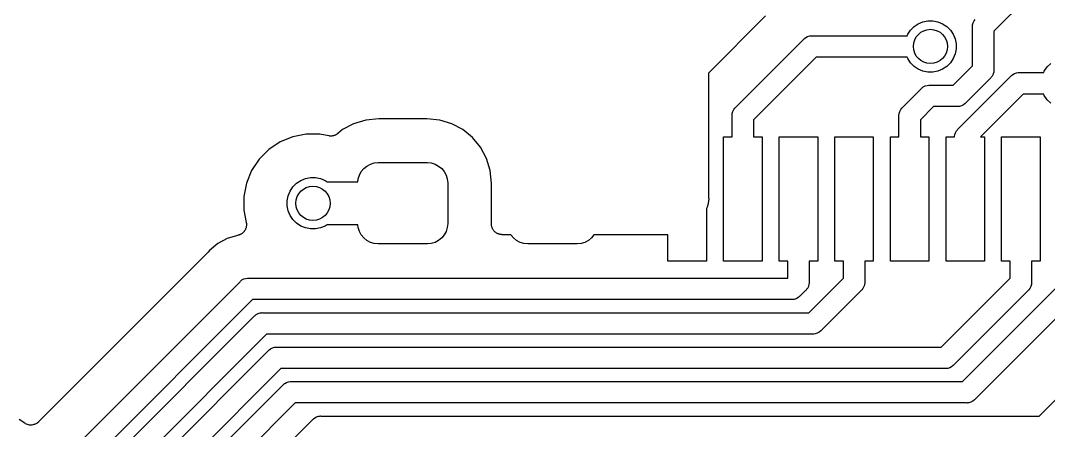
# Model space of a CAD drawing. Extents: x 3.61 to 7.55, y -5.8 to -3.38.
# Drawn here: x 4.5466 to 5.0196, y -4.3879 to -4.1995 of the extents above; entities that cross this region are included whole.
import ezdxf

# ---------------------------------------------------------------- set-up
doc = ezdxf.new("R2010")
doc.units = 0
doc.header["$MEASUREMENT"] = 0
doc.layers.add('BLACK', color=7, linetype='CONTINUOUS')

msp = doc.modelspace()

# ---------------------------------------------------------------- linework, layer by layer
at = {"layer": 'BLACK', "linetype": 'CONTINUOUS'}
for p, q in [((5.05519, -4.1437), (4.99447, -4.20442)), ((4.88942, -4.19738), (4.86319, -4.22361)), ((4.95967, -4.20092), (4.96182, -4.20003)), ((4.96182, -4.20003), (4.9641, -4.19957)), ((4.9641, -4.19957), (4.96643, -4.19957)), ((4.96643, -4.19957), (4.96871, -4.20003)), ((4.96871, -4.20003), (4.97086, -4.20092)), ((4.98498, -4.20048), (4.98544, -4.19963)), ((4.98544, -4.19963), (4.9859, -4.19907)), ((4.9548, -4.20579), (4.95609, -4.20386)), ((4.95609, -4.20386), (4.95774, -4.20221)), ((4.95774, -4.20221), (4.95967, -4.20092)), ((4.97086, -4.20092), (4.9728, -4.20221)), ((4.9728, -4.20221), (4.97444, -4.20386)), ((4.97444, -4.20386), (4.97573, -4.20579)), ((4.98461, -4.20238), (4.9847, -4.20141)), ((4.98463, -4.20262), (4.98461, -4.20238)), ((4.98463, -4.22026), (4.98463, -4.20262)), ((4.9847, -4.20141), (4.98498, -4.20048)), ((4.99447, -4.20442), (4.99447, -4.22206)), ((4.87563, -4.23946), (4.90701, -4.20808)), ((4.90701, -4.20808), (4.90717, -4.20789)), ((4.90717, -4.20789), (4.90735, -4.20773)), ((4.90735, -4.20773), (4.90791, -4.20727)), ((4.90735, -4.20773), (4.90735, -4.20773)), ((4.90791, -4.20727), (4.90877, -4.20682)), ((4.90791, -4.20727), (4.90791, -4.20727)), ((4.90791, -4.20727), (4.90791, -4.20727)), ((4.90877, -4.20682), (4.9097, -4.20653)), ((4.9097, -4.20653), (4.91042, -4.20646)), ((4.91042, -4.20646), (4.91066, -4.20644)), ((4.91042, -4.20646), (4.91042, -4.20646)), ((4.91066, -4.20644), (4.9109, -4.20646)), ((4.9109, -4.20646), (4.95452, -4.20646)), ((4.95452, -4.20646), (4.9548, -4.20579)), ((4.97573, -4.20579), (4.97662, -4.20794)), ((4.97662, -4.20794), (4.97708, -4.21022)), ((4.97708, -4.21255), (4.97662, -4.21483)), ((4.97708, -4.21022), (4.97708, -4.21255)), ((4.9127, -4.21631), (4.88386, -4.24515)), ((4.95452, -4.21631), (4.9127, -4.21631)), ((4.9548, -4.21698), (4.95452, -4.21631)), ((4.95609, -4.21891), (4.9548, -4.21698)), ((4.95774, -4.22056), (4.95609, -4.21891)), ((4.97444, -4.21891), (4.9728, -4.22056)), ((4.97573, -4.21698), (4.97444, -4.21891)), ((4.97662, -4.21483), (4.97573, -4.21698)), ((5.01895, -4.22082), (5.0206, -4.21917)), ((4.86319, -4.22361), (4.86319, -4.28101)), ((4.95967, -4.22185), (4.95774, -4.22056)), ((4.96182, -4.22274), (4.95967, -4.22185)), ((4.9641, -4.2232), (4.96182, -4.22274)), ((4.96643, -4.2232), (4.9641, -4.2232)), ((4.96871, -4.22274), (4.96643, -4.2232)), ((4.97086, -4.22185), (4.96871, -4.22274)), ((4.9728, -4.22056), (4.97086, -4.22185)), ((4.97569, -4.2292), (4.98463, -4.22026)), ((4.9944, -4.22326), (4.99417, -4.22403)), ((4.99447, -4.22254), (4.9944, -4.22326)), ((4.99447, -4.22206), (4.9945, -4.2223)), ((4.9945, -4.2223), (4.99447, -4.22254)), ((4.99447, -4.22254), (4.99447, -4.22254)), ((5.00316, -4.22423), (5.00402, -4.22378)), ((5.00402, -4.22378), (5.00494, -4.2235)), ((5.00494, -4.2235), (5.00567, -4.22343)), ((5.00567, -4.22343), (5.00591, -4.2234)), ((5.00567, -4.22343), (5.00567, -4.22343)), ((5.00591, -4.2234), (5.00615, -4.22343)), ((5.00615, -4.22343), (5.01738, -4.22343)), ((5.01738, -4.22343), (5.01766, -4.22275)), ((5.01766, -4.22275), (5.01895, -4.22082)), ((4.97799, -4.2493), (5.00226, -4.22504)), ((4.99286, -4.22595), (4.98138, -4.23743)), ((4.99305, -4.22579), (4.99286, -4.22595)), ((4.99326, -4.22554), (4.99305, -4.22579)), ((4.99366, -4.22504), (4.99326, -4.22554)), ((4.99412, -4.22419), (4.99366, -4.22504)), ((4.99417, -4.22403), (4.99412, -4.22419)), ((5.00226, -4.22504), (5.00241, -4.22485)), ((5.00241, -4.22485), (5.0026, -4.2247)), ((5.0026, -4.2247), (5.00316, -4.22423)), ((4.9524, -4.23946), (4.96105, -4.23081)), ((4.96105, -4.23081), (4.9612, -4.23062)), ((4.9612, -4.23062), (4.96139, -4.23047)), ((4.96139, -4.23047), (4.96195, -4.23001)), ((4.96139, -4.23047), (4.96139, -4.23047)), ((4.96195, -4.23001), (4.96281, -4.22955)), ((4.96281, -4.22955), (4.96286, -4.22953)), ((4.96286, -4.22953), (4.96374, -4.22927)), ((4.96374, -4.22927), (4.96446, -4.2292)), ((4.96446, -4.2292), (4.9647, -4.22917)), ((4.96446, -4.2292), (4.96446, -4.2292)), ((4.9647, -4.22917), (4.96494, -4.2292)), ((4.96494, -4.2292), (4.97569, -4.2292)), ((5.00795, -4.23327), (4.98826, -4.25295)), ((5.01738, -4.23327), (5.00795, -4.23327)), ((5.01766, -4.23394), (5.01738, -4.23327)), ((4.98123, -4.23761), (4.98048, -4.23823)), ((4.98138, -4.23743), (4.98123, -4.23761)), ((5.01895, -4.23588), (5.01766, -4.23394)), ((5.0206, -4.23752), (5.01895, -4.23588)), ((4.87399, -4.24311), (4.87409, -4.24215)), ((4.87409, -4.24215), (4.87437, -4.24122)), ((4.87437, -4.24122), (4.87483, -4.24036)), ((4.87483, -4.24036), (4.87529, -4.2398)), ((4.87529, -4.2398), (4.87544, -4.23961)), ((4.87529, -4.2398), (4.87529, -4.2398)), ((4.87544, -4.23961), (4.87563, -4.23946)), ((4.95076, -4.24311), (4.95086, -4.24215)), ((4.95086, -4.24215), (4.95114, -4.24122)), ((4.95114, -4.24122), (4.9516, -4.24036)), ((4.9516, -4.24036), (4.95206, -4.2398)), ((4.95206, -4.2398), (4.95221, -4.23961)), ((4.95206, -4.2398), (4.95206, -4.2398)), ((4.95221, -4.23961), (4.9524, -4.23946)), ((4.96674, -4.23904), (4.96063, -4.24515)), ((4.97749, -4.23904), (4.96674, -4.23904)), ((4.97773, -4.23906), (4.97749, -4.23904)), ((4.97797, -4.23904), (4.97773, -4.23906)), ((4.9787, -4.23897), (4.97797, -4.23904)), ((4.97797, -4.23904), (4.97797, -4.23904)), ((4.97962, -4.23869), (4.9787, -4.23897)), ((4.98048, -4.23823), (4.97962, -4.23869)), ((4.69985, -4.24691), (4.69476, -4.24963)), ((4.70538, -4.24523), (4.69985, -4.24691)), ((4.71137, -4.24464), (4.70538, -4.24523)), ((4.73351, -4.24464), (4.71137, -4.24464)), ((4.7395, -4.24523), (4.73351, -4.24464)), ((4.74503, -4.24691), (4.7395, -4.24523)), ((4.75012, -4.24963), (4.74503, -4.24691)), ((4.87402, -4.24335), (4.87399, -4.24311)), ((4.87402, -4.25295), (4.87402, -4.24335)), ((4.88386, -4.24515), (4.88386, -4.25295)), ((4.95079, -4.24335), (4.95076, -4.24311)), ((4.95079, -4.25295), (4.95079, -4.24335)), ((4.96063, -4.24515), (4.96063, -4.25295)), ((4.67797, -4.25165), (4.67182, -4.25288)), ((4.68424, -4.25165), (4.67797, -4.25165)), ((4.6884, -4.25248), (4.68424, -4.25165)), ((4.69102, -4.25228), (4.69077, -4.25238)), ((4.69128, -4.2522), (4.69102, -4.25228)), ((4.69148, -4.2521), (4.69128, -4.2522)), ((4.69168, -4.25202), (4.69148, -4.2521)), ((4.6919, -4.25187), (4.69168, -4.25202)), ((4.69214, -4.25175), (4.6919, -4.25187)), ((4.69231, -4.25161), (4.69214, -4.25175)), ((4.6925, -4.25149), (4.69231, -4.25161)), ((4.69255, -4.25144), (4.6925, -4.25149)), ((4.69476, -4.24963), (4.69255, -4.25144)), ((4.75458, -4.25329), (4.75012, -4.24963)), ((4.97638, -4.25266), (4.97645, -4.25199)), ((4.97645, -4.25199), (4.97647, -4.25192)), ((4.97647, -4.25192), (4.97673, -4.25106)), ((4.97673, -4.25106), (4.97719, -4.25021)), ((4.97719, -4.25021), (4.97765, -4.24965)), ((4.97765, -4.24965), (4.9778, -4.24946)), ((4.97765, -4.24965), (4.97765, -4.24965)), ((4.9778, -4.24946), (4.97799, -4.2493)), ((4.66603, -4.25527), (4.66082, -4.25876)), ((4.67182, -4.25288), (4.66603, -4.25527)), ((4.68862, -4.2525), (4.6884, -4.25248)), ((4.68884, -4.25255), (4.68862, -4.2525)), ((4.68911, -4.25255), (4.68884, -4.25255)), ((4.68938, -4.25258), (4.68911, -4.25255)), ((4.68959, -4.25256), (4.68938, -4.25258)), ((4.68981, -4.25256), (4.68959, -4.25256)), ((4.69008, -4.25251), (4.68981, -4.25256)), ((4.69035, -4.25248), (4.69008, -4.25251)), ((4.69056, -4.25242), (4.69035, -4.25248)), ((4.69077, -4.25238), (4.69056, -4.25242)), ((4.75824, -4.25775), (4.75458, -4.25329)), ((4.87008, -4.31004), (4.87008, -4.25295)), ((4.87008, -4.25295), (4.87402, -4.25295)), ((4.88386, -4.25295), (4.8878, -4.25295)), ((4.8878, -4.25295), (4.8878, -4.31004)), ((4.89567, -4.31004), (4.89567, -4.25295)), ((4.89567, -4.25295), (4.91339, -4.25295)), ((4.91339, -4.25295), (4.91339, -4.31004)), ((4.92126, -4.31004), (4.92126, -4.25295)), ((4.92126, -4.25295), (4.93898, -4.25295)), ((4.93898, -4.25295), (4.93898, -4.31004)), ((4.94685, -4.31004), (4.94685, -4.25295)), ((4.94685, -4.25295), (4.95079, -4.25295)), ((4.96063, -4.25295), (4.96457, -4.25295)), ((4.96457, -4.25295), (4.96457, -4.31004)), ((4.97244, -4.31004), (4.97244, -4.25295)), ((4.97244, -4.25295), (4.97635, -4.25295)), ((4.97635, -4.25295), (4.97638, -4.25266)), ((4.98826, -4.25295), (4.99016, -4.25295)), ((4.99016, -4.25295), (4.99016, -4.31004)), ((4.99803, -4.31004), (4.99803, -4.25295)), ((4.99803, -4.25295), (5.01575, -4.25295)), ((5.01575, -4.25295), (5.01575, -4.31004)), ((4.66082, -4.25876), (4.65639, -4.26319)), ((4.76097, -4.26285), (4.75824, -4.25775)), ((4.65639, -4.26319), (4.65291, -4.2684)), ((4.70451, -4.2675), (4.70593, -4.26634)), ((4.70593, -4.26634), (4.70754, -4.26548)), ((4.70754, -4.26548), (4.7093, -4.26494)), ((4.7093, -4.26494), (4.71112, -4.26476)), ((4.71112, -4.26476), (4.73376, -4.26476)), ((4.73376, -4.26476), (4.73558, -4.26494)), ((4.73558, -4.26494), (4.73734, -4.26548)), ((4.73734, -4.26548), (4.73895, -4.26634)), ((4.73895, -4.26634), (4.74037, -4.2675)), ((4.76264, -4.26837), (4.76097, -4.26285)), ((4.65291, -4.2684), (4.65051, -4.27419)), ((4.70195, -4.27229), (4.70248, -4.27054)), ((4.70248, -4.27054), (4.70335, -4.26892)), ((4.70335, -4.26892), (4.70451, -4.2675)), ((4.74037, -4.2675), (4.74153, -4.26892)), ((4.74153, -4.26892), (4.7424, -4.27054)), ((4.7424, -4.27054), (4.74293, -4.27229)), ((4.76323, -4.27436), (4.76264, -4.26837)), ((4.65051, -4.27419), (4.64929, -4.28033)), ((4.67064, -4.27787), (4.67193, -4.27594)), ((4.67193, -4.27594), (4.67357, -4.27429)), ((4.67357, -4.27429), (4.67551, -4.273)), ((4.67551, -4.273), (4.67766, -4.27211)), ((4.67766, -4.27211), (4.67994, -4.27165)), ((4.67994, -4.27165), (4.68227, -4.27165)), ((4.68227, -4.27165), (4.68455, -4.27211)), ((4.68455, -4.27211), (4.6867, -4.273)), ((4.6867, -4.273), (4.68763, -4.27362)), ((4.68763, -4.27362), (4.70182, -4.27362)), ((4.70182, -4.27362), (4.70195, -4.27229)), ((4.74293, -4.27229), (4.74311, -4.27411)), ((4.74311, -4.27411), (4.74311, -4.29281)), ((4.76323, -4.29279), (4.76323, -4.27436)), ((4.64929, -4.28033), (4.64929, -4.2866)), ((4.66929, -4.2823), (4.66975, -4.28002)), ((4.66975, -4.28002), (4.67064, -4.27787)), ((4.66929, -4.28463), (4.66929, -4.2823)), ((4.66975, -4.28691), (4.66929, -4.28463)), ((4.86248, -4.28528), (4.8622, -4.2858)), ((4.86293, -4.2838), (4.86248, -4.28528)), ((4.86305, -4.28343), (4.86293, -4.2838)), ((4.86324, -4.2815), (4.86305, -4.28343)), ((4.86319, -4.28101), (4.86324, -4.2815)), ((4.64929, -4.2866), (4.65044, -4.29235)), ((4.67064, -4.28906), (4.66975, -4.28691)), ((4.67193, -4.29099), (4.67064, -4.28906)), ((4.8622, -4.2858), (4.8622, -4.31004)), ((4.65031, -4.2948), (4.65021, -4.29504)), ((4.65035, -4.29458), (4.65031, -4.2948)), ((4.65042, -4.29436), (4.65035, -4.29458)), ((4.65045, -4.2941), (4.65042, -4.29436)), ((4.65044, -4.29235), (4.65045, -4.29242)), ((4.65045, -4.29242), (4.65047, -4.29265)), ((4.6505, -4.29385), (4.65045, -4.2941)), ((4.65047, -4.29265), (4.65051, -4.29287)), ((4.65051, -4.29362), (4.6505, -4.29385)), ((4.65051, -4.29287), (4.65051, -4.29313)), ((4.65051, -4.29313), (4.65053, -4.29339)), ((4.65053, -4.29339), (4.65051, -4.29362)), ((4.67357, -4.29264), (4.67193, -4.29099)), ((4.67551, -4.29393), (4.67357, -4.29264)), ((4.67766, -4.29482), (4.67551, -4.29393)), ((4.67994, -4.29528), (4.67766, -4.29482)), ((4.68455, -4.29482), (4.68227, -4.29528)), ((4.6867, -4.29393), (4.68455, -4.29482)), ((4.68763, -4.29331), (4.6867, -4.29393)), ((4.70182, -4.29331), (4.68763, -4.29331)), ((4.70195, -4.29464), (4.70182, -4.29331)), ((4.70248, -4.29639), (4.70195, -4.29464)), ((4.74293, -4.29464), (4.7424, -4.29639)), ((4.74311, -4.29281), (4.74293, -4.29464)), ((4.76322, -4.29288), (4.76323, -4.29279)), ((4.76325, -4.29314), (4.76322, -4.29288)), ((4.76325, -4.2934), (4.76325, -4.29314)), ((4.76329, -4.29362), (4.76325, -4.2934)), ((4.76331, -4.29385), (4.76329, -4.29362)), ((4.76338, -4.2941), (4.76331, -4.29385)), ((4.76343, -4.29436), (4.76338, -4.2941)), ((4.76352, -4.29457), (4.76343, -4.29436)), ((4.76359, -4.29479), (4.76352, -4.29457)), ((4.76371, -4.29502), (4.76359, -4.29479)), ((4.64642, -4.29824), (4.64162, -4.2997)), ((4.64647, -4.29824), (4.64642, -4.29824)), ((4.64672, -4.29816), (4.64647, -4.29824)), ((4.64698, -4.29811), (4.64672, -4.29816)), ((4.64719, -4.29803), (4.64698, -4.29811)), ((4.64741, -4.29796), (4.64719, -4.29803)), ((4.64764, -4.29784), (4.64741, -4.29796)), ((4.64788, -4.29774), (4.64764, -4.29784)), ((4.64807, -4.29761), (4.64788, -4.29774)), ((4.64827, -4.29751), (4.64807, -4.29761)), ((4.64848, -4.29735), (4.64827, -4.29751)), ((4.64869, -4.2972), (4.64848, -4.29735)), ((4.64886, -4.29704), (4.64869, -4.2972)), ((4.64903, -4.2969), (4.64886, -4.29704)), ((4.6492, -4.2967), (4.64903, -4.2969)), ((4.64939, -4.29651), (4.6492, -4.2967)), ((4.64951, -4.29632), (4.64939, -4.29651)), ((4.64966, -4.29615), (4.64951, -4.29632)), ((4.64979, -4.29592), (4.64966, -4.29615)), ((4.64993, -4.2957), (4.64979, -4.29592)), ((4.65002, -4.29549), (4.64993, -4.2957)), ((4.65013, -4.29529), (4.65002, -4.29549)), ((4.65021, -4.29504), (4.65013, -4.29529)), ((4.68227, -4.29528), (4.67994, -4.29528)), ((4.70335, -4.29801), (4.70248, -4.29639)), ((4.70451, -4.29943), (4.70335, -4.29801)), ((4.70593, -4.30059), (4.70451, -4.29943)), ((4.74037, -4.29943), (4.73895, -4.30059)), ((4.74153, -4.29801), (4.74037, -4.29943)), ((4.7424, -4.29639), (4.74153, -4.29801)), ((4.76381, -4.29526), (4.76371, -4.29502)), ((4.76393, -4.29545), (4.76381, -4.29526)), ((4.76404, -4.29565), (4.76393, -4.29545)), ((4.7642, -4.29585), (4.76404, -4.29565)), ((4.76435, -4.29607), (4.7642, -4.29585)), ((4.76451, -4.29623), (4.76435, -4.29607)), ((4.76465, -4.29641), (4.76451, -4.29623)), ((4.76485, -4.29658), (4.76465, -4.29641)), ((4.76503, -4.29676), (4.76485, -4.29658)), ((4.76522, -4.29689), (4.76503, -4.29676)), ((4.7654, -4.29704), (4.76522, -4.29689)), ((4.76563, -4.29716), (4.7654, -4.29704)), ((4.76584, -4.29731), (4.76563, -4.29716)), ((4.76605, -4.2974), (4.76584, -4.29731)), ((4.76625, -4.29751), (4.76605, -4.2974)), ((4.7665, -4.29759), (4.76625, -4.29751)), ((4.76674, -4.29769), (4.7665, -4.29759)), ((4.76696, -4.29774), (4.76674, -4.29769)), ((4.76718, -4.2978), (4.76696, -4.29774)), ((4.76744, -4.29783), (4.76718, -4.2978)), ((4.7677, -4.29789), (4.76744, -4.29783)), ((4.76793, -4.29789), (4.7677, -4.29789)), ((4.76815, -4.29791), (4.76793, -4.29789)), ((4.76822, -4.29791), (4.76815, -4.29791)), ((4.77219, -4.29791), (4.76822, -4.29791)), ((4.77225, -4.29801), (4.77219, -4.29791)), ((4.77341, -4.29943), (4.77225, -4.29801)), ((4.77482, -4.30059), (4.77341, -4.29943)), ((4.80927, -4.29943), (4.80785, -4.30059)), ((4.81043, -4.29801), (4.80927, -4.29943)), ((4.81048, -4.29791), (4.81043, -4.29801)), ((4.84449, -4.29791), (4.81048, -4.29791)), ((4.84449, -4.31004), (4.84449, -4.29791)), ((4.63729, -4.30201), (4.6335, -4.30513)), ((4.64162, -4.2997), (4.63729, -4.30201)), ((4.70754, -4.30145), (4.70593, -4.30059)), ((4.7093, -4.30199), (4.70754, -4.30145)), ((4.71112, -4.30217), (4.7093, -4.30199)), ((4.73376, -4.30217), (4.71112, -4.30217)), ((4.73558, -4.30199), (4.73376, -4.30217)), ((4.73734, -4.30145), (4.73558, -4.30199)), ((4.73895, -4.30059), (4.73734, -4.30145)), ((4.77644, -4.30145), (4.77482, -4.30059)), ((4.7782, -4.30199), (4.77644, -4.30145)), ((4.78002, -4.30217), (4.7782, -4.30199)), ((4.80266, -4.30217), (4.78002, -4.30217)), ((4.80448, -4.30199), (4.80266, -4.30217)), ((4.80624, -4.30145), (4.80448, -4.30199)), ((4.80785, -4.30059), (4.80624, -4.30145)), ((4.63254, -4.30625), (4.5548, -4.384)), ((4.63268, -4.30609), (4.63254, -4.30625)), ((4.63283, -4.30594), (4.63268, -4.30609)), ((4.63287, -4.30589), (4.63283, -4.30594)), ((4.6335, -4.30513), (4.63287, -4.30589)), ((4.8622, -4.31004), (4.84449, -4.31004)), ((4.8878, -4.31004), (4.87008, -4.31004)), ((4.89961, -4.31004), (4.89567, -4.31004)), ((4.89961, -4.31784), (4.89961, -4.31004)), ((4.91339, -4.31004), (4.90945, -4.31004)), ((4.90945, -4.31004), (4.90945, -4.31964)), ((4.9252, -4.31004), (4.92126, -4.31004)), ((4.9252, -4.31784), (4.9252, -4.31004)), ((4.93898, -4.31004), (4.93504, -4.31004)), ((4.93504, -4.31004), (4.93504, -4.31964)), ((4.96457, -4.31004), (4.94685, -4.31004)), ((4.99016, -4.31004), (4.97244, -4.31004)), ((5.00197, -4.31004), (4.99803, -4.31004)), ((5.00197, -4.31784), (5.00197, -4.31004)), ((5.01575, -4.31004), (5.01181, -4.31004)), ((5.01181, -4.31004), (5.01181, -4.31964)), ((4.64846, -4.31872), (4.64931, -4.31827)), ((4.64931, -4.31827), (4.65024, -4.31798)), ((4.65024, -4.31798), (4.65096, -4.31791)), ((4.65096, -4.31791), (4.6512, -4.31789)), ((4.65096, -4.31791), (4.65096, -4.31791)), ((4.6512, -4.31789), (4.65144, -4.31791)), ((4.65144, -4.31791), (4.89954, -4.31791)), ((4.89954, -4.31791), (4.89961, -4.31784)), ((4.90928, -4.33376), (4.9252, -4.31784)), ((4.97021, -4.3496), (5.00197, -4.31784)), ((4.97996, -4.36544), (5.02756, -4.31784)), ((5.0153, -4.38129), (5.07874, -4.31784)), ((4.53409, -4.43299), (4.64755, -4.31953)), ((4.64755, -4.31953), (4.64771, -4.31934)), ((4.64771, -4.31934), (4.64789, -4.31918)), ((4.64789, -4.31918), (4.64846, -4.31872)), ((4.64789, -4.31918), (4.64789, -4.31918)), ((4.64846, -4.31872), (4.64846, -4.31872)), ((4.64846, -4.31872), (4.64846, -4.31872)), ((4.90844, -4.32287), (4.90802, -4.32338)), ((4.90864, -4.32263), (4.90844, -4.32287)), ((4.9091, -4.32177), (4.90864, -4.32263)), ((4.90918, -4.32149), (4.9091, -4.32177)), ((4.90938, -4.32085), (4.90918, -4.32149)), ((4.90945, -4.32012), (4.90938, -4.32085)), ((4.90945, -4.31964), (4.90947, -4.31988)), ((4.90947, -4.31988), (4.90945, -4.32012)), ((4.90945, -4.32012), (4.90945, -4.32012)), ((4.93377, -4.32319), (4.93361, -4.32338)), ((4.93423, -4.32263), (4.93377, -4.32319)), ((4.93377, -4.32319), (4.93377, -4.32319)), ((4.93469, -4.32177), (4.93423, -4.32263)), ((4.93477, -4.32149), (4.93469, -4.32177)), ((4.93497, -4.32085), (4.93477, -4.32149)), ((4.93504, -4.32012), (4.93497, -4.32085)), ((4.93504, -4.31964), (4.93506, -4.31988)), ((4.93506, -4.31988), (4.93504, -4.32012)), ((4.93504, -4.32012), (4.93504, -4.32012)), ((5.01054, -4.32319), (5.01039, -4.32338)), ((5.011, -4.32263), (5.01054, -4.32319)), ((5.01054, -4.32319), (5.01054, -4.32319)), ((5.01102, -4.3226), (5.011, -4.32263)), ((5.01146, -4.32177), (5.01102, -4.3226)), ((5.01174, -4.32085), (5.01146, -4.32177)), ((5.01181, -4.32012), (5.01174, -4.32085)), ((5.01181, -4.31964), (5.01183, -4.31988)), ((5.01183, -4.31988), (5.01181, -4.32012)), ((5.01181, -4.32012), (5.01181, -4.32012)), ((4.65324, -4.32776), (4.54232, -4.43867)), ((4.90133, -4.32776), (4.65324, -4.32776)), ((4.90157, -4.32778), (4.90133, -4.32776)), ((4.90182, -4.32776), (4.90157, -4.32778)), ((4.90254, -4.32768), (4.90182, -4.32776)), ((4.90182, -4.32776), (4.90182, -4.32776)), ((4.90347, -4.3274), (4.90254, -4.32768)), ((4.90432, -4.32695), (4.90347, -4.3274)), ((4.90507, -4.32633), (4.90432, -4.32695)), ((4.90523, -4.32614), (4.90507, -4.32633)), ((4.90784, -4.32353), (4.90523, -4.32614)), ((4.90802, -4.32338), (4.90784, -4.32353)), ((4.93343, -4.32353), (4.91497, -4.34199)), ((4.93361, -4.32338), (4.93343, -4.32353)), ((5.0102, -4.32353), (4.9759, -4.35783)), ((5.03579, -4.32353), (4.98565, -4.37367)), ((5.01039, -4.32338), (5.0102, -4.32353)), ((4.55378, -4.43571), (4.65412, -4.33537)), ((4.65412, -4.33537), (4.65427, -4.33518)), ((4.65427, -4.33518), (4.65446, -4.33503)), ((4.65446, -4.33503), (4.65502, -4.33457)), ((4.65446, -4.33503), (4.65446, -4.33503)), ((4.65502, -4.33457), (4.65587, -4.33411)), ((4.65502, -4.33457), (4.65502, -4.33457)), ((4.65502, -4.33457), (4.65502, -4.33457)), ((4.65587, -4.33411), (4.6568, -4.33383)), ((4.6568, -4.33383), (4.65752, -4.33376)), ((4.65752, -4.33376), (4.65777, -4.33373)), ((4.65752, -4.33376), (4.65752, -4.33376)), ((4.65777, -4.33373), (4.65801, -4.33376)), ((4.65801, -4.33376), (4.90928, -4.33376)), ((4.91482, -4.34217), (4.91407, -4.34279)), ((4.91497, -4.34199), (4.91482, -4.34217)), ((4.6598, -4.3436), (4.56201, -4.4414)), ((4.91108, -4.3436), (4.6598, -4.3436)), ((4.91132, -4.34362), (4.91108, -4.3436)), ((4.91156, -4.3436), (4.91132, -4.34362)), ((4.91229, -4.34353), (4.91156, -4.3436)), ((4.91156, -4.3436), (4.91156, -4.3436)), ((4.91321, -4.34325), (4.91229, -4.34353)), ((4.91407, -4.34279), (4.91321, -4.34325)), ((4.57346, -4.43843), (4.66068, -4.35121)), ((4.66068, -4.35121), (4.66083, -4.35102)), ((4.66083, -4.35102), (4.66102, -4.35087)), ((4.66102, -4.35087), (4.66156, -4.35043)), ((4.66102, -4.35087), (4.66102, -4.35087)), ((4.66156, -4.35043), (4.66158, -4.35041)), ((4.66158, -4.35041), (4.66244, -4.34995)), ((4.66244, -4.34995), (4.66336, -4.34967)), ((4.66336, -4.34967), (4.66409, -4.3496)), ((4.66409, -4.3496), (4.66433, -4.34958)), ((4.66409, -4.3496), (4.66409, -4.3496)), ((4.66433, -4.34958), (4.66457, -4.3496)), ((4.66457, -4.3496), (4.97021, -4.3496)), ((4.66637, -4.35944), (4.58169, -4.44412)), ((4.97201, -4.35944), (4.66637, -4.35944)), ((4.97225, -4.35947), (4.97201, -4.35944)), ((4.97249, -4.35944), (4.97225, -4.35947)), ((4.97322, -4.35937), (4.97249, -4.35944)), ((4.97249, -4.35944), (4.97249, -4.35944)), ((4.97414, -4.35909), (4.97322, -4.35937)), ((4.975, -4.35863), (4.97414, -4.35909)), ((4.97575, -4.35802), (4.975, -4.35863)), ((4.9759, -4.35783), (4.97575, -4.35802)), ((4.66814, -4.36625), (4.669, -4.36579)), ((4.669, -4.36579), (4.66993, -4.36551)), ((4.66993, -4.36551), (4.67065, -4.36544)), ((4.67065, -4.36544), (4.67089, -4.36542)), ((4.67065, -4.36544), (4.67065, -4.36544)), ((4.67089, -4.36542), (4.67113, -4.36544)), ((4.67113, -4.36544), (4.97996, -4.36544)), ((4.59315, -4.44115), (4.66724, -4.36705)), ((4.66724, -4.36705), (4.66739, -4.36687)), ((4.66739, -4.36687), (4.66758, -4.36671)), ((4.66758, -4.36671), (4.66808, -4.36631)), ((4.66758, -4.36671), (4.66758, -4.36671)), ((4.66808, -4.36631), (4.66814, -4.36625)), ((4.67293, -4.37528), (4.60138, -4.44684)), ((4.98176, -4.37528), (4.67293, -4.37528)), ((4.982, -4.37531), (4.98176, -4.37528)), ((4.98224, -4.37528), (4.982, -4.37531)), ((4.98296, -4.37521), (4.98224, -4.37528)), ((4.98224, -4.37528), (4.98224, -4.37528)), ((4.98389, -4.37493), (4.98296, -4.37521)), ((4.98475, -4.37448), (4.98389, -4.37493)), ((4.9855, -4.37386), (4.98475, -4.37448)), ((4.98565, -4.37367), (4.9855, -4.37386)), ((4.54849, -4.38462), (4.54589, -4.38288)), ((4.5489, -4.38484), (4.54849, -4.38462)), ((4.55399, -4.38465), (4.55357, -4.38487)), ((4.554, -4.38464), (4.55399, -4.38465)), ((4.55402, -4.38463), (4.554, -4.38464)), ((4.55438, -4.38434), (4.55402, -4.38463)), ((4.55475, -4.38404), (4.55438, -4.38434)), ((4.55478, -4.38402), (4.55475, -4.38404)), ((4.5548, -4.384), (4.55478, -4.38402)), ((4.55478, -4.38402), (4.55478, -4.38402)), ((4.55478, -4.38402), (4.55478, -4.38402)), ((4.6522, -4.4117), (4.68101, -4.3829)), ((4.68101, -4.3829), (4.68116, -4.38271)), ((4.68116, -4.38271), (4.68135, -4.38256)), ((4.68135, -4.38256), (4.68191, -4.38209)), ((4.68135, -4.38256), (4.68135, -4.38256)), ((4.68191, -4.38209), (4.68277, -4.38164)), ((4.68191, -4.38209), (4.68191, -4.38209)), ((4.68191, -4.38209), (4.68191, -4.38209)), ((4.68277, -4.38164), (4.68369, -4.38136)), ((4.68369, -4.38136), (4.68442, -4.38129)), ((4.68442, -4.38129), (4.68466, -4.38126)), ((4.68442, -4.38129), (4.68442, -4.38129)), ((4.68466, -4.38126), (4.6849, -4.38129)), ((4.6849, -4.38129), (5.0153, -4.38129)), ((4.54931, -4.38506), (4.5489, -4.38484)), ((4.54933, -4.38507), (4.54931, -4.38506)), ((4.54935, -4.38508), (4.54933, -4.38507)), ((4.54979, -4.38521), (4.54935, -4.38508)), ((4.55024, -4.38535), (4.54979, -4.38521)), ((4.55026, -4.38536), (4.55024, -4.38535)), ((4.55028, -4.38536), (4.55026, -4.38536)), ((4.55075, -4.38541), (4.55028, -4.38536)), ((4.55121, -4.38546), (4.55075, -4.38541)), ((4.55123, -4.38546), (4.55121, -4.38546)), ((4.55125, -4.38546), (4.55123, -4.38546)), ((4.55172, -4.38542), (4.55125, -4.38546)), ((4.55218, -4.38537), (4.55172, -4.38542)), ((4.5522, -4.38537), (4.55218, -4.38537)), ((4.55222, -4.38537), (4.5522, -4.38537)), ((4.55267, -4.38523), (4.55222, -4.38537)), ((4.55312, -4.3851), (4.55267, -4.38523)), ((4.55314, -4.38509), (4.55312, -4.3851)), ((4.55316, -4.38509), (4.55314, -4.38509)), ((4.55357, -4.38487), (4.55316, -4.38509))]:
    msp.add_line(p, q, dxfattribs=at)
at = {"layer": 'BLACK'}
for centre in [(4.96527, -4.21138), (4.6811, -4.28346)]:
    msp.add_circle(centre, 0.00787, dxfattribs=at)

doc.saveas('drawing.dxf')
